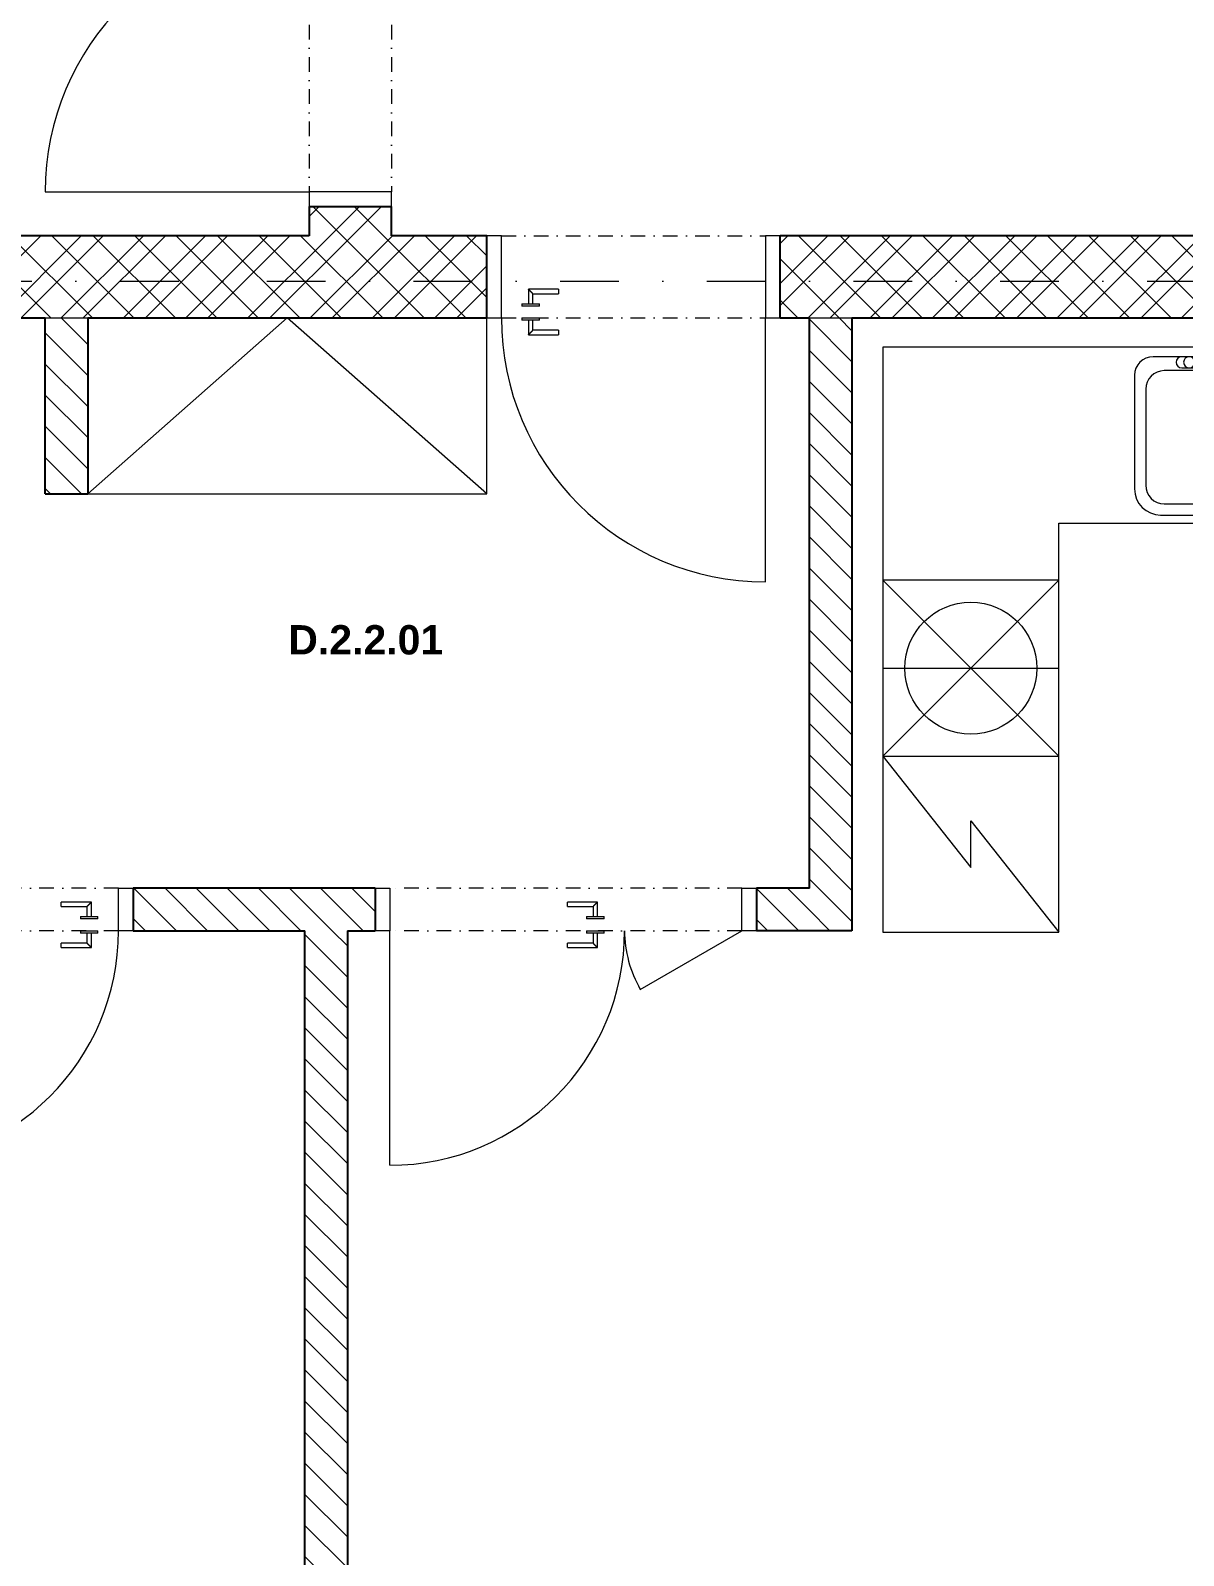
# Model space of a CAD drawing. Header units: millimetres. Extents: x -8379 to 45022, y 54514 to 72403.
# Drawn here: x 2918 to 6848, y 59684 to 64885 of the extents above; entities that cross this region are included whole.
import ezdxf

# ---------------------------------------------------------------- set-up
doc = ezdxf.new("R2010")
doc.units = ezdxf.units.MM
doc.linetypes.add('UDL_2NP_D$0$HA_DashDot_10mm-S3mm', pattern=[500, 200, -150, 0, -150])
doc.linetypes.add('UDL_2NP_D$0$HA_DashDot_2_2mm-S0_6mm', pattern=[110, 50, -30, 0, -30])
for name, color, linetype, lineweight in [('UDL_2NP_D$0$A-AREA-____-IDEN', 252, 'Continuous', 9), ('UDL_2NP_D$0$A-DOOR-____-MCUT', 252, 'UDL_2NP_D$0$HA_DashDot_2_2mm-S0_6mm', 9), ('UDL_2NP_D$0$A-DOOR-____-OTLN', 252, 'Continuous', 9), ('UDL_2NP_D$0$A-DOOR-FRAM-MCUT', 252, 'Continuous', 9), ('UDL_2NP_D$0$A-WALL-____-MCUT', 252, 'Continuous', 9), ('UDL_2NP_D$0$A-WALL-____-PATT', 252, 'Continuous', 25), ('UDL_2NP_D$0$I-FURN-____-OTLN', 252, 'Continuous', 9), ('UDL_2NP_D$0$I-WALL-____-MCUT', 252, 'Continuous', 25), ('UDL_2NP_D$0$P-SANR-FIXT-OTLN', 252, 'Continuous', 9), ('UDL_2NP_D$0$Q-CASE-____-OTLN', 252, 'Continuous', 9), ('UDL_2NP_D$0$Q-SPCQ-____-OTLN', 252, 'Continuous', 9), ('UDL_2NP_D$0$S-GRID-____-OTLN', 252, 'Continuous', 5)]:
    doc.layers.add(name, color=color, linetype=linetype, lineweight=lineweight)
doc.styles.add('UDL_2NP_D$0$Arial_B', font='arialbd.ttf', dxfattribs={"height": 100})
pattern_1 = [(45, (0, 0), (-106.06602, 106.06602), []), (45, (75, 0), (-106.06602, 106.06602), []), (315, (0, 0), (70.71068, 70.71068), [])]
pattern_2 = [(135, (0, 0), (-53.03301, -53.03301), [])]

# ---------------------------------------------------------------- blocks, each defined once
blk = doc.blocks.new('UDL_2NP_D$0$HA_DR_Single_Swing_Solid - In_900x2100-1513784-UDL_2NP-D')
at = {"layer": 'UDL_2NP_D$0$A-DOOR-____-MCUT'}
for p, q in [((-450, 140), (450, 140)), ((-450, -140), (450, -140))]:
    blk.add_line(p, q, dxfattribs=at)
at = {"layer": 'UDL_2NP_D$0$A-DOOR-____-OTLN'}
for p, q in [((-357.5, -42.5), (-357.5, -92)), ((-255, -42.5), (-357.5, -42.5)), ((-255, -42.5), (-255, -57.5)), ((-380, -92), (-320, -92)), ((-380, -92), (-380, -100)), ((-320, -100), (-380, -100)), ((-342.5, -92), (-342.5, -57.5)), ((-342.5, -57.5), (-255, -57.5)), ((-320, -100), (-320, -92)), ((-380, -140), (-320, -140)), ((-380, -140), (-380, -148)), ((-320, -148), (-380, -148)), ((-357.5, -148), (-357.5, -197.5)), ((-342.5, -182.5), (-342.5, -148)), ((-320, -148), (-320, -140)), ((-357.5, -197.5), (-255, -197.5)), ((-255, -182.5), (-342.5, -182.5)), ((-255, -182.5), (-255, -197.5))]:
    blk.add_line(p, q, dxfattribs=at)
at = {"layer": 'UDL_2NP_D$0$A-DOOR-____-OTLN', "lineweight": 5}
blk.add_line((450, -1040), (450, -140), dxfattribs=at)
blk.add_arc((450, -140), 900, 180, 270, dxfattribs=at)
at = {"layer": 'UDL_2NP_D$0$A-DOOR-____-OTLN'}
for points in [[(-342.5, -57.5), (-342.5, -57.5), (-342.6, -57.4), (-343.1, -56.9), (-343.5, -56.5), (-343.9, -56.1), (-344.4, -55.6), (-344.8, -55.2), (-345.4, -54.6), (-346.1, -53.9), (-346.7, -53.3), (-347.1, -52.9), (-347.6, -52.4), (-348.1, -51.9), (-348.5, -51.5), (-349, -51), (-349.5, -50.5), (-350, -50), (-350.5, -49.5), (-351, -49), (-351.5, -48.5), (-351.9, -48.1), (-352.4, -47.6), (-352.9, -47.1), (-353.3, -46.7), (-353.8, -46.2), (-354.2, -45.8), (-354.7, -45.3), (-355.2, -44.8), (-355.6, -44.4), (-356.1, -43.9), (-356.5, -43.5), (-356.9, -43.1), (-357.4, -42.6), (-357.5, -42.5), (-357.5, -42.5)], [(-357.5, -197.5), (-357.5, -197.5), (-357.4, -197.4), (-356.9, -196.9), (-356.5, -196.5), (-356.1, -196.1), (-355.6, -195.6), (-355.2, -195.2), (-354.6, -194.6), (-353.9, -193.9), (-353.3, -193.3), (-352.9, -192.9), (-352.4, -192.4), (-351.9, -191.9), (-351.5, -191.5), (-351, -191), (-350.5, -190.5), (-350, -190), (-349.5, -189.5), (-349, -189), (-348.5, -188.5), (-348.1, -188.1), (-347.6, -187.6), (-347.1, -187.1), (-346.7, -186.7), (-346.2, -186.2), (-345.8, -185.8), (-345.3, -185.3), (-344.8, -184.8), (-344.4, -184.4), (-343.9, -183.9), (-343.5, -183.5), (-343.1, -183.1), (-342.6, -182.6), (-342.5, -182.5), (-342.5, -182.5)]]:
    blk.add_open_spline(points, degree=3, knots=[0, 0, 0, 0, 0.083333, 0.125, 0.166667, 0.208333, 0.229167, 0.25, 0.291667, 0.333333, 0.354167, 0.375, 0.395833, 0.416667, 0.4375, 0.458333, 0.479167, 0.5, 0.520833, 0.541667, 0.5625, 0.583333, 0.604167, 0.625, 0.645833, 0.666667, 0.6875, 0.708333, 0.75, 0.770833, 0.791667, 0.833333, 0.875, 0.916667, 1, 1, 1, 1], dxfattribs=at)
at = {"layer": 'UDL_2NP_D$0$A-DOOR-FRAM-MCUT'}
for p, q in [((-450, 140), (-500, 140)), ((-500, 140), (-500, -140)), ((-450, -140), (-450, 140)), ((500, 140), (450, 140)), ((450, 140), (450, -140)), ((500, -140), (500, 140)), ((-500, -140), (-450, -140)), ((450, -140), (500, -140))]:
    blk.add_line(p, q, dxfattribs=at)
blk = doc.blocks.new('UDL_2NP_D$0$HA_DR_Double_Swing_Solid - In_1200x2100_800-1517788-UDL_2NP-D')
at = {"layer": 'UDL_2NP_D$0$A-DOOR-____-MCUT'}
for p, q in [((-600, 72.5), (600, 72.5)), ((-600, -72.5), (600, -72.5))]:
    blk.add_line(p, q, dxfattribs=at)
at = {"layer": 'UDL_2NP_D$0$A-DOOR-____-OTLN', "lineweight": 5}
for p, q in [((600, 872.5), (600, 72.5)), ((-253.6, 272.5), (-600, 72.5))]:
    blk.add_line(p, q, dxfattribs=at)
at = {"layer": 'UDL_2NP_D$0$A-DOOR-____-OTLN'}
for p, q in [((-107.5, 130), (-107.5, 80.5)), ((-5, 130), (-107.5, 130)), ((-92.5, 80.5), (-92.5, 115)), ((-92.5, 115), (-5, 115)), ((-5, 130), (-5, 115)), ((-130, 80.5), (-70, 80.5)), ((-130, 80.5), (-130, 72.5)), ((-70, 72.5), (-130, 72.5)), ((-70, 72.5), (-70, 80.5)), ((-130, 32.5), (-70, 32.5)), ((-130, 32.5), (-130, 24.5)), ((-70, 24.5), (-130, 24.5)), ((-107.5, 24.5), (-107.5, -25)), ((-92.5, -10), (-92.5, 24.5)), ((-70, 24.5), (-70, 32.5)), ((-107.5, -25), (-5, -25)), ((-5, -10), (-92.5, -10)), ((-5, -10), (-5, -25))]:
    blk.add_line(p, q, dxfattribs=at)
at = {"layer": 'UDL_2NP_D$0$A-DOOR-____-OTLN', "lineweight": 5}
for centre, radius, start, end in [((600, 72.5), 800, 90, 180), ((-600, 72.5), 400, 360, 30)]:
    blk.add_arc(centre, radius, start, end, dxfattribs=at)
at = {"layer": 'UDL_2NP_D$0$A-DOOR-____-OTLN'}
for points in [[(-92.5, 115), (-92.5, 115), (-92.6, 115.1), (-93.1, 115.6), (-93.5, 116), (-93.9, 116.4), (-94.4, 116.9), (-94.8, 117.3), (-95.4, 117.9), (-96.1, 118.6), (-96.7, 119.2), (-97.1, 119.6), (-97.6, 120.1), (-98.1, 120.6), (-98.5, 121), (-99, 121.5), (-99.5, 122), (-100, 122.5), (-100.5, 123), (-101, 123.5), (-101.5, 124), (-101.9, 124.4), (-102.4, 124.9), (-102.9, 125.4), (-103.3, 125.8), (-103.8, 126.3), (-104.2, 126.7), (-104.7, 127.2), (-105.2, 127.7), (-105.6, 128.1), (-106.1, 128.6), (-106.5, 129), (-106.9, 129.4), (-107.4, 129.9), (-107.5, 130), (-107.5, 130)], [(-107.5, -25), (-107.5, -25), (-107.4, -24.9), (-106.9, -24.4), (-106.5, -24), (-106.1, -23.6), (-105.6, -23.1), (-105.2, -22.7), (-104.6, -22.1), (-103.9, -21.4), (-103.3, -20.8), (-102.9, -20.4), (-102.4, -19.9), (-101.9, -19.4), (-101.5, -19), (-101, -18.5), (-100.5, -18), (-100, -17.5), (-99.5, -17), (-99, -16.5), (-98.5, -16), (-98.1, -15.6), (-97.6, -15.1), (-97.1, -14.6), (-96.7, -14.2), (-96.2, -13.7), (-95.8, -13.3), (-95.3, -12.8), (-94.8, -12.3), (-94.4, -11.9), (-93.9, -11.4), (-93.5, -11), (-93.1, -10.6), (-92.6, -10.1), (-92.5, -10), (-92.5, -10)]]:
    blk.add_open_spline(points, degree=3, knots=[0, 0, 0, 0, 0.083333, 0.125, 0.166667, 0.208333, 0.229167, 0.25, 0.291667, 0.333333, 0.354167, 0.375, 0.395833, 0.416667, 0.4375, 0.458333, 0.479167, 0.5, 0.520833, 0.541667, 0.5625, 0.583333, 0.604167, 0.625, 0.645833, 0.666667, 0.6875, 0.708333, 0.75, 0.770833, 0.791667, 0.833333, 0.875, 0.916667, 1, 1, 1, 1], dxfattribs=at)
at = {"layer": 'UDL_2NP_D$0$A-DOOR-FRAM-MCUT'}
for p, q in [((-650, -72.5), (-650, 72.5)), ((-650, 72.5), (-600, 72.5)), ((-600, 72.5), (-600, -72.5)), ((600, 72.5), (650, 72.5)), ((600, -72.5), (600, 72.5)), ((650, 72.5), (650, -72.5)), ((-600, -72.5), (-650, -72.5)), ((650, -72.5), (600, -72.5))]:
    blk.add_line(p, q, dxfattribs=at)
blk = doc.blocks.new('UDL_2NP_D$0$HA_DR_Single_Swing_Solid - In_800x2100-1517353-UDL_2NP-D')
at = {"layer": 'UDL_2NP_D$0$A-DOOR-____-MCUT'}
for p, q in [((-400, 72.5), (400, 72.5)), ((-400, -72.5), (400, -72.5))]:
    blk.add_line(p, q, dxfattribs=at)
at = {"layer": 'UDL_2NP_D$0$A-DOOR-____-OTLN', "lineweight": 5}
blk.add_line((400, 872.5), (400, 72.5), dxfattribs=at)
at = {"layer": 'UDL_2NP_D$0$A-DOOR-____-OTLN'}
for p, q in [((-307.5, 130), (-307.5, 80.5)), ((-205, 130), (-307.5, 130)), ((-292.5, 80.5), (-292.5, 115)), ((-292.5, 115), (-205, 115)), ((-205, 130), (-205, 115)), ((-330, 80.5), (-270, 80.5)), ((-330, 80.5), (-330, 72.5)), ((-270, 72.5), (-330, 72.5)), ((-270, 72.5), (-270, 80.5)), ((-330, 32.5), (-270, 32.5)), ((-330, 32.5), (-330, 24.5)), ((-270, 24.5), (-330, 24.5)), ((-307.5, 24.5), (-307.5, -25)), ((-292.5, -10), (-292.5, 24.5)), ((-270, 24.5), (-270, 32.5)), ((-307.5, -25), (-205, -25)), ((-205, -10), (-292.5, -10)), ((-205, -10), (-205, -25))]:
    blk.add_line(p, q, dxfattribs=at)
at = {"layer": 'UDL_2NP_D$0$A-DOOR-____-OTLN', "lineweight": 5}
blk.add_arc((400, 72.5), 800, 90, 180, dxfattribs=at)
at = {"layer": 'UDL_2NP_D$0$A-DOOR-____-OTLN'}
for points in [[(-292.5, 115), (-292.5, 115), (-292.6, 115.1), (-293.1, 115.6), (-293.5, 116), (-293.9, 116.4), (-294.4, 116.9), (-294.8, 117.3), (-295.4, 117.9), (-296.1, 118.6), (-296.7, 119.2), (-297.1, 119.6), (-297.6, 120.1), (-298.1, 120.6), (-298.5, 121), (-299, 121.5), (-299.5, 122), (-300, 122.5), (-300.5, 123), (-301, 123.5), (-301.5, 124), (-301.9, 124.4), (-302.4, 124.9), (-302.9, 125.4), (-303.3, 125.8), (-303.8, 126.3), (-304.2, 126.7), (-304.7, 127.2), (-305.2, 127.7), (-305.6, 128.1), (-306.1, 128.6), (-306.5, 129), (-306.9, 129.4), (-307.4, 129.9), (-307.5, 130), (-307.5, 130)], [(-307.5, -25), (-307.5, -25), (-307.4, -24.9), (-306.9, -24.4), (-306.5, -24), (-306.1, -23.6), (-305.6, -23.1), (-305.2, -22.7), (-304.6, -22.1), (-303.9, -21.4), (-303.3, -20.8), (-302.9, -20.4), (-302.4, -19.9), (-301.9, -19.4), (-301.5, -19), (-301, -18.5), (-300.5, -18), (-300, -17.5), (-299.5, -17), (-299, -16.5), (-298.5, -16), (-298.1, -15.6), (-297.6, -15.1), (-297.1, -14.6), (-296.7, -14.2), (-296.2, -13.7), (-295.8, -13.3), (-295.3, -12.8), (-294.8, -12.3), (-294.4, -11.9), (-293.9, -11.4), (-293.5, -11), (-293.1, -10.6), (-292.6, -10.1), (-292.5, -10), (-292.5, -10)]]:
    blk.add_open_spline(points, degree=3, knots=[0, 0, 0, 0, 0.083333, 0.125, 0.166667, 0.208333, 0.229167, 0.25, 0.291667, 0.333333, 0.354167, 0.375, 0.395833, 0.416667, 0.4375, 0.458333, 0.479167, 0.5, 0.520833, 0.541667, 0.5625, 0.583333, 0.604167, 0.625, 0.645833, 0.666667, 0.6875, 0.708333, 0.75, 0.770833, 0.791667, 0.833333, 0.875, 0.916667, 1, 1, 1, 1], dxfattribs=at)
at = {"layer": 'UDL_2NP_D$0$A-DOOR-FRAM-MCUT'}
for p, q in [((-450, -72.5), (-450, 72.5)), ((-450, 72.5), (-400, 72.5)), ((-400, 72.5), (-400, -72.5)), ((400, 72.5), (450, 72.5)), ((400, -72.5), (400, 72.5)), ((450, 72.5), (450, -72.5)), ((-400, -72.5), (-450, -72.5)), ((450, -72.5), (400, -72.5))]:
    blk.add_line(p, q, dxfattribs=at)
blk = doc.blocks.new('UDL_2NP_D$0$NAB_Šatní_skříň_ADNS - 600x2000xšířka-1610006-UDL_2NP-D')
at = {"layer": 'UDL_2NP_D$0$I-FURN-____-OTLN'}
for p, q in [((0, 600), (680, 0)), ((1360, 600), (0, 600)), ((0, 600), (0, 0)), ((680, 0), (1360, 600))]:
    blk.add_line(p, q, dxfattribs=at)
blk = doc.blocks.new('UDL_2NP_D$0$Casework 17 - Casework 6-1474249-UDL_2NP-D')
at = {"layer": 'UDL_2NP_D$0$Q-CASE-____-OTLN'}
for p, q in [((5823.2, 63804.9), (5823.2, 63009.9)), ((7423.2, 63804.9), (5823.2, 63804.9)), ((6423.2, 63009.9), (6423.2, 63204.9)), ((6423.2, 63204.9), (7423.2, 63204.9))]:
    blk.add_line(p, q, dxfattribs=at)
blk = doc.blocks.new('UDL_2NP_D$0$Kuchyňská_linka_myčka_ADNS - Myčka-1417145-UDL_2NP-D')
at = {"layer": 'UDL_2NP_D$0$Q-SPCQ-____-OTLN'}
for p, q in [((300, 300), (-300, 300)), ((-300, 300), (-300, -300)), ((300, 300), (-300, -300)), ((-300, 300), (300, -300)), ((300, 300), (-300, 300)), ((-300, 300), (-300, 0)), ((300, -300), (300, 300)), ((300, 0), (300, 300)), ((-300, 0), (300, 0)), ((-300, -300), (300, -300))]:
    blk.add_line(p, q, dxfattribs=at)
blk.add_circle((0, 0), 225, dxfattribs=at)
blk = doc.blocks.new('UDL_2NP_D$0$Lednice_Mraznička_ADNS - Lednice 600x600x1800-V14-UDL_2NP-D')
at = {"layer": 'UDL_2NP_D$0$Q-SPCQ-____-OTLN'}
for p, q in [((300, 300), (-300, 300)), ((-300, 300), (-300, -300)), ((300, 300), (-80, 0)), ((80, 0), (-300, -300)), ((-80, 0), (80, 0)), ((-300, -300), (300, -300))]:
    blk.add_line(p, q, dxfattribs=at)
blk = doc.blocks.new('UDL_2NP_D$0$Skříňka se dřezem_ pravoúhlá - 500 x 440mm-1420560-UDL_2NP-D')
at = {"layer": 'UDL_2NP_D$0$P-SANR-FIXT-OTLN'}
for p, q in [((202.2, 180.1), (-170.8, 180.1)), ((202.2, 180.1), (-170.8, 180.1)), ((91.9, 180.1), (-73.2, 180.1)), ((3, 160.7), (3, 40.4)), ((28.4, 160.7), (28.4, 40.4)), ((-234.3, 116.6), (-234.3, -271)), ((-234.3, 116.6), (-234.3, -271)), ((3, 132.5), (-132.7, 132.5)), ((-73.2, 142), (3, 142)), ((28.4, 142), (91.9, 142)), ((164.1, 132.5), (28.4, 132.5)), ((265.7, -275.5), (265.7, 116.6)), ((265.7, -275.5), (265.7, 116.6)), ((-196.2, 69), (-196.2, -258.3)), ((227.6, -258.3), (227.6, 69)), ((-145.4, -359.9), (181.3, -359.9)), ((-145.4, -359.9), (181.3, -359.9)), ((-132.7, -321.8), (164.1, -321.8))]:
    blk.add_line(p, q, dxfattribs=at)
for centre, radius, start, end in [((-170.8, 116.6), 63.5, 90, 180), ((-170.8, 116.6), 63.5, 90, 180), ((-73.2, 161.1), 19, 90, 270), ((-47.8, 161.1), 19, 360, 180), ((-47.8, 161.1), 19, 180, 0), ((15.7, 160.7), 12.7, 360, 180), ((66.5, 161.1), 19, 360, 180), ((66.5, 161.1), 19, 180, 360), ((91.9, 161.1), 19, 270, 90), ((202.2, 116.6), 63.5, 0, 90), ((202.2, 116.6), 63.5, 360, 90), ((-132.7, 69), 63.5, 90, 180), ((164.1, 69), 63.5, 0, 90), ((15.7, 3.2), 25.4, 360, 180), ((15.7, 3.2), 25.4, 180, 0), ((15.7, 40.4), 12.7, 180, 0), ((-132.7, -258.3), 63.5, 180, 270), ((164.1, -258.3), 63.5, 270, 0), ((-145.4, -271), 88.9, 180, 270), ((-145.4, -271), 88.9, 180, 270), ((181.3, -275.5), 84.4, 270, 0), ((181.3, -275.5), 84.4, 270, 0)]:
    blk.add_arc(centre, radius, start, end, dxfattribs=at)
blk = doc.blocks.new('UDL_2NP_D')
at = {"layer": 'UDL_2NP_D$0$A-WALL-____-PATT', "lineweight": 5}
h = blk.add_hatch(dxfattribs=at)
h.set_pattern_fill('FP_1', color=256, style=0, pattern_type=2)
h.set_pattern_definition(pattern_1)
h.paths.add_polyline_path([(3868.2, 64184.9), (4148.2, 64184.9), (4148.2, 64284.9), (3868.2, 64284.9)])
h.paths.add_polyline_path([(4148.2, 65284.9), (4148.2, 68729.9), (3868.2, 68729.9), (3868.2, 65284.9)])
h = blk.add_hatch(dxfattribs=at)
h.set_pattern_fill('FP_1', color=256, style=0, pattern_type=2)
h.set_pattern_definition(pattern_1)
h.paths.add_polyline_path([(9073.2, 63904.9), (11023.2, 63904.9), (11023.2, 64184.9), (5473.2, 64184.9), (5473.2, 63904.9), (8943.2, 63904.9)])
h.paths.add_polyline_path([(3113.2, 63904.9), (4473.2, 63904.9), (4473.2, 64184.9), (273.2, 64184.9), (273.2, 63904.9), (2968.2, 63904.9)])
h.paths.add_polyline_path([(12023.2, 63904.9), (16223.2, 63904.9), (16223.2, 64184.9), (12023.2, 64184.9)])
h = blk.add_hatch(dxfattribs=at)
h.set_pattern_fill('FP_3', color=256, style=0, pattern_type=2)
h.set_pattern_definition(pattern_2)
h.paths.add_polyline_path([(3113.2, 63304.9), (3113.2, 63904.9), (2968.2, 63904.9), (2968.2, 63304.9)])
h = blk.add_hatch(dxfattribs=at)
h.set_pattern_fill('FP_3', color=256, style=0, pattern_type=2)
h.set_pattern_definition(pattern_2)
h.paths.add_polyline_path([(5573.2, 61814.9), (5718.2, 61814.9), (5718.2, 63904.9), (5573.2, 63904.9), (5573.2, 61959.9)])
h = blk.add_hatch(dxfattribs=at)
h.set_pattern_fill('FP_3', color=256, style=0, pattern_type=2)
h.set_pattern_definition(pattern_2)
h.paths.add_polyline_path([(3853.2, 61814.9), (4093.2, 61814.9), (4093.2, 61959.9), (3268.2, 61959.9), (3268.2, 61814.9)])
h.paths.add_polyline_path([(2268.2, 61814.9), (2368.2, 61814.9), (2368.2, 61959.9), (2268.2, 61959.9)])
h.paths.add_polyline_path([(5573.2, 61814.9), (5573.2, 61959.9), (5393.2, 61959.9), (5393.2, 61814.9)])
h = blk.add_hatch(dxfattribs=at)
h.set_pattern_fill('FP_3', color=256, style=0, pattern_type=2)
h.set_pattern_definition(pattern_2)
h.paths.add_polyline_path([(3853.2, 57839.9), (3998.2, 57839.9), (3998.2, 61814.9), (3853.2, 61814.9), (3853.2, 58091.8)])
at = {"layer": 'UDL_2NP_D$0$A-WALL-____-MCUT'}
for p, q in [((2968.2, 63904.9), (3113.2, 63904.9)), ((5573.2, 63904.9), (5718.2, 63904.9))]:
    blk.add_line(p, q, dxfattribs=at)
at = {"layer": 'UDL_2NP_D$0$I-WALL-____-MCUT'}
for p, q in [((3868.2, 64284.9), (3868.2, 64184.9)), ((3868.2, 64284.9), (4148.2, 64284.9)), ((4148.2, 64184.9), (4148.2, 64284.9)), ((3868.2, 64184.9), (-6.8, 64184.9)), ((4473.2, 64184.9), (4148.2, 64184.9)), ((4473.2, 63904.9), (4473.2, 64184.9)), ((5473.2, 63904.9), (5473.2, 64184.9)), ((11023.2, 64184.9), (5473.2, 64184.9)), ((2268.2, 63904.9), (2968.2, 63904.9)), ((2968.2, 63304.9), (2968.2, 63904.9)), ((3113.2, 63904.9), (4473.2, 63904.9)), ((3113.2, 63904.9), (3113.2, 63304.9)), ((5473.2, 63904.9), (5573.2, 63904.9)), ((5573.2, 61959.9), (5573.2, 63904.9)), ((5718.2, 63904.9), (7423.2, 63904.9)), ((5718.2, 63904.9), (5718.2, 61814.9)), ((2968.2, 63304.9), (3113.2, 63304.9)), ((4093.2, 61959.9), (3268.2, 61959.9)), ((3268.2, 61959.9), (3268.2, 61814.9)), ((4093.2, 61959.9), (4093.2, 61814.9)), ((5573.2, 61959.9), (5393.2, 61959.9)), ((5393.2, 61959.9), (5393.2, 61814.9)), ((3268.2, 61814.9), (3853.2, 61814.9)), ((3853.2, 57839.9), (3853.2, 61814.9)), ((3998.2, 61814.9), (4093.2, 61814.9)), ((3998.2, 61814.9), (3998.2, 57839.9)), ((5718.2, 61814.9), (5393.2, 61814.9))]:
    blk.add_line(p, q, dxfattribs=at)
at = {"layer": 'UDL_2NP_D$0$S-GRID-____-OTLN', "linetype": 'UDL_2NP_D$0$HA_DashDot_10mm-S3mm', "lineweight": 9}
blk.add_line((-6778.8, 64029.9), (23103.6, 64029.9), dxfattribs=at)
at = {"layer": 'UDL_2NP_D$0$A-DOOR-____-OTLN'}
for name, p, rotation in [('UDL_2NP_D$0$HA_DR_Single_Swing_Solid - In_900x2100-1513784-UDL_2NP-D', (4008.2, 64784.9), 270.0000000000001), ('UDL_2NP_D$0$HA_DR_Single_Swing_Solid - In_800x2100-1517353-UDL_2NP-D', (2818.2, 61887.4), 180), ('UDL_2NP_D$0$HA_DR_Double_Swing_Solid - In_1200x2100_800-1517788-UDL_2NP-D', (4743.2, 61887.4), 180)]:
    blk.add_blockref(name, p, dxfattribs=dict(at, rotation=rotation))
blk.add_blockref('UDL_2NP_D$0$HA_DR_Single_Swing_Solid - In_900x2100-1513784-UDL_2NP-D', (4973.2, 64044.9), dxfattribs=at)
at = {"layer": 'UDL_2NP_D$0$I-FURN-____-OTLN', "rotation": 180}
blk.add_blockref('UDL_2NP_D$0$NAB_Šatní_skříň_ADNS - 600x2000xšířka-1610006-UDL_2NP-D', (4473.2, 63904.9), dxfattribs=at)
at = {"layer": 'UDL_2NP_D$0$P-SANR-FIXT-OTLN'}
blk.add_blockref('UDL_2NP_D$0$Skříňka se dřezem_ pravoúhlá - 500 x 440mm-1420560-UDL_2NP-D', (6915.6, 63592.4), dxfattribs=at)
at = {"layer": 'UDL_2NP_D$0$Q-CASE-____-OTLN'}
blk.add_blockref('UDL_2NP_D$0$Casework 17 - Casework 6-1474249-UDL_2NP-D', (0, 0), dxfattribs=at)
at = {"layer": 'UDL_2NP_D$0$Q-SPCQ-____-OTLN'}
blk.add_blockref('UDL_2NP_D$0$Kuchyňská_linka_myčka_ADNS - Myčka-1417145-UDL_2NP-D', (6123.2, 62709.9), dxfattribs=at)
at = {"layer": 'UDL_2NP_D$0$Q-SPCQ-____-OTLN', "rotation": 90.00000000000007}
blk.add_blockref('UDL_2NP_D$0$Lednice_Mraznička_ADNS - Lednice 600x600x1800-V14-UDL_2NP-D', (6123.2, 62109.9), dxfattribs=at)
at = {"layer": 'UDL_2NP_D$0$A-AREA-____-IDEN', "lineweight": 5, "insert": (3796.9, 62857), "char_height": 100, "width": 653.375, "attachment_point": 1, "style": 'UDL_2NP_D$0$Arial_B'}
blk.add_mtext('D.2.2.01', dxfattribs=at)

msp = doc.modelspace()

# ---------------------------------------------------------------- block references
msp.add_blockref('UDL_2NP_D', (0, 0))

doc.saveas('drawing.dxf')
